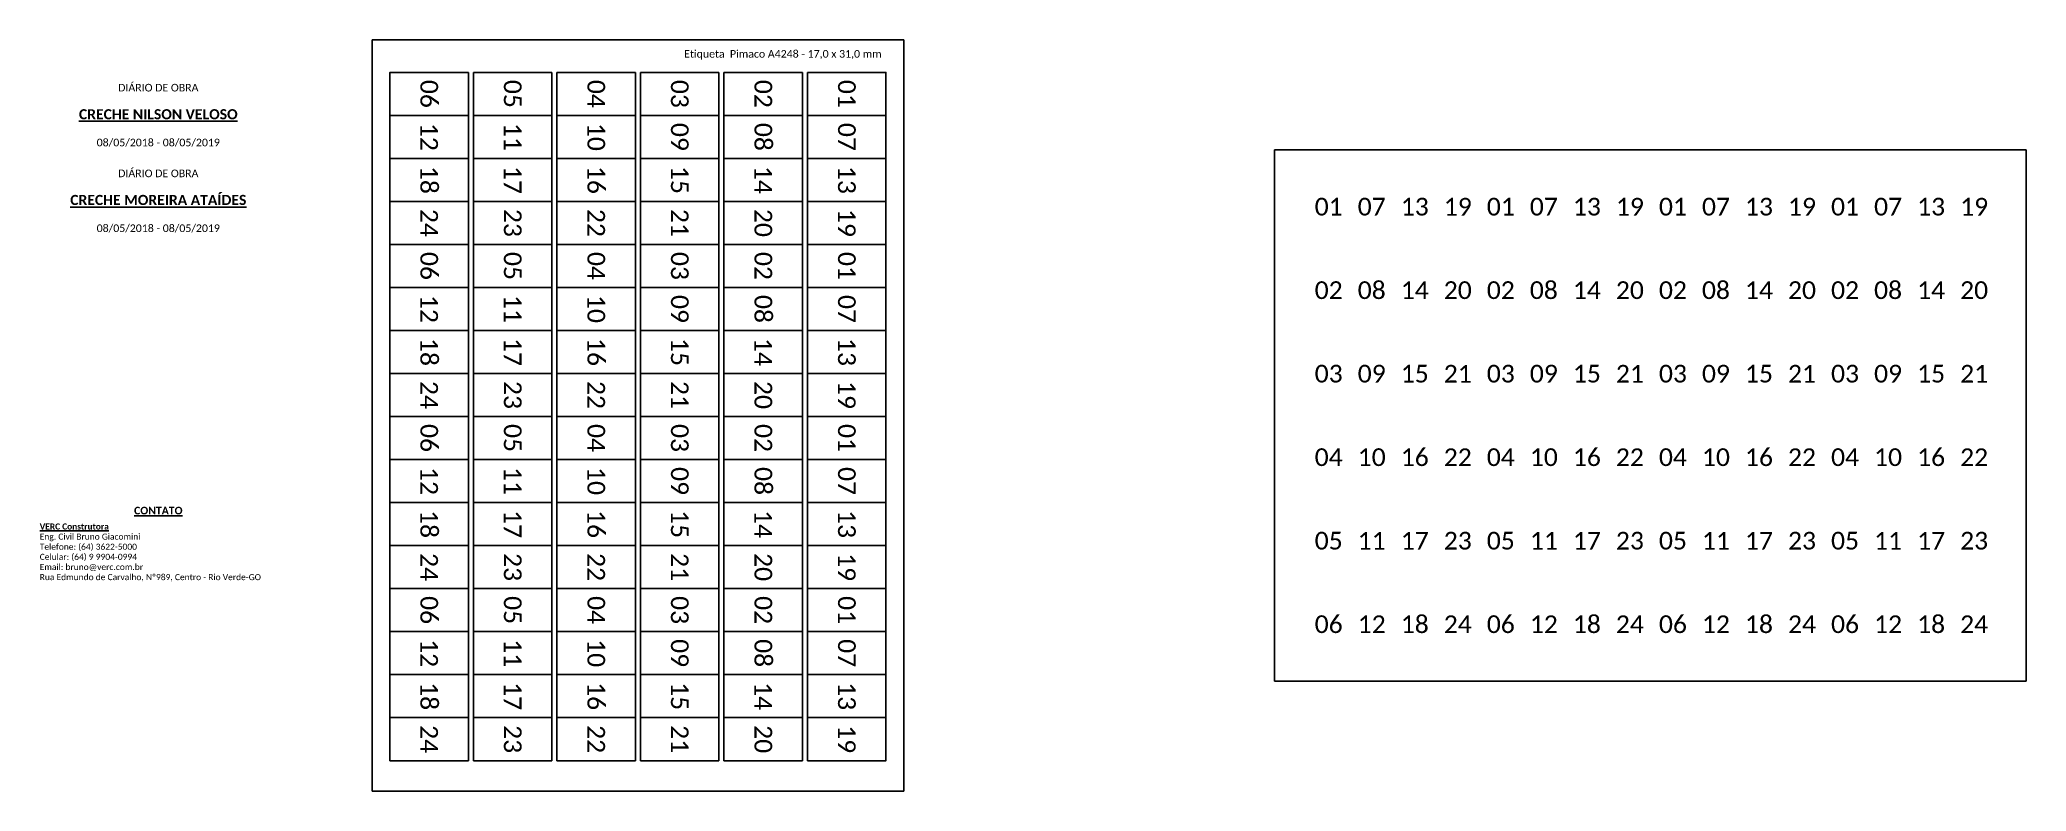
# Paper-space layout 'A4248' of a CAD drawing. Header units: millimetres. Extents: x 349 to 1134, y 267 to 564.
import ezdxf

# ---------------------------------------------------------------- set-up
doc = ezdxf.new("R2010")
doc.units = ezdxf.units.MM
doc.layers.add('B-Papel', color=7, linetype='Continuous')
doc.layers.add('B-Texto', color=7, linetype='Continuous')
doc.layers.add('B-Viewport', color=252, linetype='Continuous', plot=False)
doc.styles.add('B - Calibri (3mm)', font='calibri.ttf', dxfattribs={"height": 3})

psp = doc.layouts.new('A4248')

# ---------------------------------------------------------------- linework, layer by layer
at = {"layer": 'B-Papel'}
for p, q in [((480.34, 266.99), (480.34, 563.99)), ((480.34, 563.99), (690.34, 563.99)), ((690.34, 563.99), (690.34, 266.99)), ((836.84, 520.49), (1133.84, 520.49)), ((836.84, 310.49), (836.84, 520.49)), ((1133.84, 520.49), (1133.84, 310.49)), ((1133.84, 310.49), (836.84, 310.49)), ((690.34, 266.99), (480.34, 266.99))]:
    psp.add_line(p, q, dxfattribs=at)
at = {"layer": 'B-Viewport', "color": 9, "true_color": 0xc7c8ca}
for p, q in [((518.34, 551.09), (518.34, 279.09)), ((520.34, 551.09), (520.34, 279.09)), ((551.34, 551.09), (551.34, 279.09)), ((553.34, 551.09), (553.34, 279.09)), ((584.34, 551.09), (584.34, 279.09)), ((586.34, 551.09), (586.34, 279.09)), ((617.34, 551.09), (617.34, 279.09)), ((619.34, 551.09), (619.34, 279.09)), ((650.34, 551.09), (650.34, 279.09)), ((652.34, 551.09), (652.34, 279.09)), ((487.34, 534.09), (518.34, 534.09)), ((520.34, 534.09), (551.34, 534.09)), ((553.34, 534.09), (584.34, 534.09)), ((586.34, 534.09), (617.34, 534.09)), ((619.34, 534.09), (650.34, 534.09)), ((652.34, 534.09), (683.34, 534.09)), ((487.34, 517.09), (518.34, 517.09)), ((520.34, 517.09), (551.34, 517.09)), ((553.34, 517.09), (584.34, 517.09)), ((586.34, 517.09), (617.34, 517.09)), ((619.34, 517.09), (650.34, 517.09)), ((652.34, 517.09), (683.34, 517.09)), ((487.34, 500.09), (518.34, 500.09)), ((520.34, 500.09), (551.34, 500.09)), ((553.34, 500.09), (584.34, 500.09)), ((586.34, 500.09), (617.34, 500.09)), ((619.34, 500.09), (650.34, 500.09)), ((652.34, 500.09), (683.34, 500.09)), ((487.34, 483.09), (518.34, 483.09)), ((520.34, 483.09), (551.34, 483.09)), ((553.34, 483.09), (584.34, 483.09)), ((586.34, 483.09), (617.34, 483.09)), ((619.34, 483.09), (650.34, 483.09)), ((652.34, 483.09), (683.34, 483.09)), ((487.34, 466.09), (518.34, 466.09)), ((520.34, 466.09), (551.34, 466.09)), ((553.34, 466.09), (584.34, 466.09)), ((586.34, 466.09), (617.34, 466.09)), ((619.34, 466.09), (650.34, 466.09)), ((652.34, 466.09), (683.34, 466.09)), ((487.34, 449.09), (518.34, 449.09)), ((520.34, 449.09), (551.34, 449.09)), ((553.34, 449.09), (584.34, 449.09)), ((586.34, 449.09), (617.34, 449.09)), ((619.34, 449.09), (650.34, 449.09)), ((652.34, 449.09), (683.34, 449.09)), ((487.34, 432.09), (518.34, 432.09)), ((520.34, 432.09), (551.34, 432.09)), ((553.34, 432.09), (584.34, 432.09)), ((586.34, 432.09), (617.34, 432.09)), ((619.34, 432.09), (650.34, 432.09)), ((652.34, 432.09), (683.34, 432.09)), ((487.34, 415.09), (518.34, 415.09)), ((520.34, 415.09), (551.34, 415.09)), ((553.34, 415.09), (584.34, 415.09)), ((586.34, 415.09), (617.34, 415.09)), ((619.34, 415.09), (650.34, 415.09)), ((652.34, 415.09), (683.34, 415.09)), ((487.34, 398.09), (518.34, 398.09)), ((520.34, 398.09), (551.34, 398.09)), ((553.34, 398.09), (584.34, 398.09)), ((586.34, 398.09), (617.34, 398.09)), ((619.34, 398.09), (650.34, 398.09)), ((652.34, 398.09), (683.34, 398.09)), ((487.34, 381.09), (518.34, 381.09)), ((520.34, 381.09), (551.34, 381.09)), ((553.34, 381.09), (584.34, 381.09)), ((586.34, 381.09), (617.34, 381.09)), ((619.34, 381.09), (650.34, 381.09)), ((652.34, 381.09), (683.34, 381.09)), ((487.34, 364.09), (518.34, 364.09)), ((520.34, 364.09), (551.34, 364.09)), ((553.34, 364.09), (584.34, 364.09)), ((586.34, 364.09), (617.34, 364.09)), ((619.34, 364.09), (650.34, 364.09)), ((652.34, 364.09), (683.34, 364.09)), ((487.34, 347.09), (518.34, 347.09)), ((520.34, 347.09), (551.34, 347.09)), ((553.34, 347.09), (584.34, 347.09)), ((586.34, 347.09), (617.34, 347.09)), ((619.34, 347.09), (650.34, 347.09)), ((652.34, 347.09), (683.34, 347.09)), ((487.34, 330.09), (518.34, 330.09)), ((520.34, 330.09), (551.34, 330.09)), ((553.34, 330.09), (584.34, 330.09)), ((586.34, 330.09), (617.34, 330.09)), ((619.34, 330.09), (650.34, 330.09)), ((652.34, 330.09), (683.34, 330.09)), ((487.34, 313.09), (518.34, 313.09)), ((520.34, 313.09), (551.34, 313.09)), ((553.34, 313.09), (584.34, 313.09)), ((586.34, 313.09), (617.34, 313.09)), ((619.34, 313.09), (650.34, 313.09)), ((652.34, 313.09), (683.34, 313.09)), ((487.34, 296.09), (518.34, 296.09)), ((520.34, 296.09), (551.34, 296.09)), ((553.34, 296.09), (584.34, 296.09)), ((586.34, 296.09), (617.34, 296.09)), ((619.34, 296.09), (650.34, 296.09)), ((652.34, 296.09), (683.34, 296.09))]:
    psp.add_line(p, q, dxfattribs=at)
for points in [[(518.34, 279.09), (487.34, 279.09), (487.34, 551.09), (518.34, 551.09)], [(520.34, 551.09), (551.34, 551.09)], [(553.34, 551.09), (584.34, 551.09)], [(586.34, 551.09), (617.34, 551.09)], [(619.34, 551.09), (650.34, 551.09)], [(652.34, 551.09), (683.34, 551.09), (683.34, 279.09), (652.34, 279.09)], [(551.34, 279.09), (520.34, 279.09)], [(584.34, 279.09), (553.34, 279.09)], [(617.34, 279.09), (586.34, 279.09)], [(650.34, 279.09), (619.34, 279.09)]]:
    psp.add_lwpolyline(points, dxfattribs=at)

# ---------------------------------------------------------------- texts
at = {"layer": 'B-Texto', "ltscale": 0.01, "style": 'B - Calibri (3mm)'}
for s, insert, char_height, width, attachment_point in [('DIÁRIO DE OBRA\\P{\\fCalibri|b1|i0|c0|p34;\\L\\P\\H1.33333x;CRECHE NILSON VELOSO\\fCalibri|b0|i0|c0|p34;\\l\\P}\\P08/05/2018 - 08/05/2019', (395.84, 534.11), 3, 88.5526, 5), ('DIÁRIO DE OBRA\\P{\\fCalibri|b1|i0|c0|p34;\\L\\P\\H1.33333x;CRECHE MOREIRA ATAÍDES\\P}\\P08/05/2018 - 08/05/2019', (395.84, 500.24), 3, 88.5526, 5), ('{\\fCalibri|b1|i0|c0|p34;\\LCONTATO}', (395.84, 377.91), 3, 115.9653, 5), ('{\\fCalibri|b1|i0|c0|p34;\\LVERC Construtora}\\PEng. Civil Bruno Giacomini\\PTelefone: (64) 3622-5000\\PCelular: (64) 9 9904-0994\\PEmail: bruno@verc.com.br\\PRua Edmundo de Carvalho, Nº989, Centro - Rio Verde-GO', (349, 361.39), 2.4, 115.9653, 4)]:
    psp.add_mtext(s, dxfattribs=dict(at, insert=insert, char_height=char_height, width=width, attachment_point=attachment_point))
at = {"layer": 'B-Texto', "ltscale": 0.01, "char_height": 7, "attachment_point": 5, "rotation": 270, "line_spacing_factor": 0.6, "style": 'B - Calibri (3mm)'}
for s, insert, width in [('06', (502.84, 542.59), 27.6429), ('05', (535.84, 542.59), 27.6429), ('04', (568.84, 542.59), 27.6429), ('03', (601.84, 542.59), 27.6429), ('02', (634.84, 542.59), 27.6429), ('01', (667.84, 542.59), 28.7848), ('12', (502.84, 525.59), 27.6429), ('11', (535.84, 525.59), 27.6429), ('10', (568.84, 525.59), 27.6429), ('09', (601.84, 525.59), 27.6429), ('08', (634.84, 525.59), 27.6429), ('07', (667.84, 525.59), 28.7848), ('18', (502.84, 508.59), 27.6429), ('17', (535.84, 508.59), 27.6429), ('16', (568.84, 508.59), 27.6429), ('15', (601.84, 508.59), 27.6429), ('14', (634.84, 508.59), 27.6429), ('13', (667.84, 508.59), 28.7848), ('24', (502.84, 491.59), 27.6429), ('23', (535.84, 491.59), 27.6429), ('22', (568.84, 491.59), 27.6429), ('21', (601.84, 491.59), 27.6429), ('20', (634.84, 491.59), 27.6429), ('19', (667.84, 491.59), 28.7848), ('06', (502.84, 474.59), 27.6429), ('05', (535.84, 474.59), 27.6429), ('04', (568.84, 474.59), 27.6429), ('03', (601.84, 474.59), 27.6429), ('02', (634.84, 474.59), 27.6429), ('01', (667.84, 474.59), 28.7848), ('12', (502.84, 457.59), 27.6429), ('11', (535.84, 457.59), 27.6429), ('10', (568.84, 457.59), 27.6429), ('09', (601.84, 457.59), 27.6429), ('08', (634.84, 457.59), 27.6429), ('07', (667.84, 457.59), 28.7848), ('18', (502.84, 440.59), 27.6429), ('17', (535.84, 440.59), 27.6429), ('16', (568.84, 440.59), 27.6429), ('15', (601.84, 440.59), 27.6429), ('14', (634.84, 440.59), 27.6429), ('13', (667.84, 440.59), 28.7848), ('24', (502.84, 423.59), 27.6429), ('23', (535.84, 423.59), 27.6429), ('22', (568.84, 423.59), 27.6429), ('21', (601.84, 423.59), 27.6429), ('20', (634.84, 423.59), 27.6429), ('19', (667.84, 423.59), 28.7848), ('06', (502.84, 406.59), 27.6429), ('05', (535.84, 406.59), 27.6429), ('04', (568.84, 406.59), 27.6429), ('03', (601.84, 406.59), 27.6429), ('02', (634.84, 406.59), 27.6429), ('01', (667.84, 406.59), 28.7848), ('12', (502.84, 389.59), 27.6429), ('11', (535.84, 389.59), 27.6429), ('10', (568.84, 389.59), 27.6429), ('09', (601.84, 389.59), 27.6429), ('08', (634.84, 389.59), 27.6429), ('07', (667.84, 389.59), 28.7848), ('18', (502.84, 372.59), 27.6429), ('17', (535.84, 372.59), 27.6429), ('16', (568.84, 372.59), 27.6429), ('15', (601.84, 372.59), 27.6429), ('14', (634.84, 372.59), 27.6429), ('13', (667.84, 372.59), 28.7848), ('24', (502.84, 355.59), 27.6429), ('23', (535.84, 355.59), 27.6429), ('22', (568.84, 355.59), 27.6429), ('21', (601.84, 355.59), 27.6429), ('20', (634.84, 355.59), 27.6429), ('19', (667.84, 355.59), 28.7848), ('06', (502.84, 338.59), 27.6429), ('05', (535.84, 338.59), 27.6429), ('04', (568.84, 338.59), 27.6429), ('03', (601.84, 338.59), 27.6429), ('02', (634.84, 338.59), 27.6429), ('01', (667.84, 338.59), 28.7848), ('12', (502.84, 321.59), 27.6429), ('11', (535.84, 321.59), 27.6429), ('10', (568.84, 321.59), 27.6429), ('09', (601.84, 321.59), 27.6429), ('08', (634.84, 321.59), 27.6429), ('07', (667.84, 321.59), 28.7848), ('18', (502.84, 304.59), 27.6429), ('17', (535.84, 304.59), 27.6429), ('16', (568.84, 304.59), 27.6429), ('15', (601.84, 304.59), 27.6429), ('14', (634.84, 304.59), 27.6429), ('13', (667.84, 304.59), 28.7848), ('24', (502.84, 287.59), 27.6429), ('23', (535.84, 287.59), 27.6429), ('22', (568.84, 287.59), 27.6429), ('21', (601.84, 287.59), 27.6429), ('20', (634.84, 287.59), 27.6429), ('19', (667.84, 287.59), 28.7848)]:
    psp.add_mtext(s, dxfattribs=dict(at, insert=insert, width=width))
at = {"layer": 'B-Texto', "ltscale": 0.01, "char_height": 7, "attachment_point": 5, "line_spacing_factor": 0.6, "style": 'B - Calibri (3mm)'}
for s, insert, width in [('01', (858.24, 497.99), 28.7848), ('07', (875.24, 497.99), 28.7848), ('13', (892.24, 497.99), 28.7848), ('19', (909.24, 497.99), 28.7848), ('01', (926.24, 497.99), 28.7848), ('07', (943.24, 497.99), 28.7848), ('13', (960.24, 497.99), 28.7848), ('19', (977.24, 497.99), 28.7848), ('01', (994.24, 497.99), 28.7848), ('07', (1011.24, 497.99), 28.7848), ('13', (1028.24, 497.99), 28.7848), ('19', (1045.24, 497.99), 28.7848), ('01', (1062.24, 497.99), 28.7848), ('07', (1079.24, 497.99), 28.7848), ('13', (1096.24, 497.99), 28.7848), ('19', (1113.24, 497.99), 28.7848), ('02', (858.24, 464.99), 27.6429), ('08', (875.24, 464.99), 27.6429), ('14', (892.24, 464.99), 27.6429), ('20', (909.24, 464.99), 27.6429), ('02', (926.24, 464.99), 27.6429), ('08', (943.24, 464.99), 27.6429), ('14', (960.24, 464.99), 27.6429), ('20', (977.24, 464.99), 27.6429), ('02', (994.24, 464.99), 27.6429), ('08', (1011.24, 464.99), 27.6429), ('14', (1028.24, 464.99), 27.6429), ('20', (1045.24, 464.99), 27.6429), ('02', (1062.24, 464.99), 27.6429), ('08', (1079.24, 464.99), 27.6429), ('14', (1096.24, 464.99), 27.6429), ('20', (1113.24, 464.99), 27.6429), ('03', (858.24, 431.99), 27.6429), ('09', (875.24, 431.99), 27.6429), ('15', (892.24, 431.99), 27.6429), ('21', (909.24, 431.99), 27.6429), ('03', (926.24, 431.99), 27.6429), ('09', (943.24, 431.99), 27.6429), ('15', (960.24, 431.99), 27.6429), ('21', (977.24, 431.99), 27.6429), ('03', (994.24, 431.99), 27.6429), ('09', (1011.24, 431.99), 27.6429), ('15', (1028.24, 431.99), 27.6429), ('21', (1045.24, 431.99), 27.6429), ('03', (1062.24, 431.99), 27.6429), ('09', (1079.24, 431.99), 27.6429), ('15', (1096.24, 431.99), 27.6429), ('21', (1113.24, 431.99), 27.6429), ('04', (858.24, 398.99), 27.6429), ('10', (875.24, 398.99), 27.6429), ('16', (892.24, 398.99), 27.6429), ('22', (909.24, 398.99), 27.6429), ('04', (926.24, 398.99), 27.6429), ('10', (943.24, 398.99), 27.6429), ('16', (960.24, 398.99), 27.6429), ('22', (977.24, 398.99), 27.6429), ('04', (994.24, 398.99), 27.6429), ('10', (1011.24, 398.99), 27.6429), ('16', (1028.24, 398.99), 27.6429), ('22', (1045.24, 398.99), 27.6429), ('04', (1062.24, 398.99), 27.6429), ('10', (1079.24, 398.99), 27.6429), ('16', (1096.24, 398.99), 27.6429), ('22', (1113.24, 398.99), 27.6429), ('05', (858.24, 365.99), 27.6429), ('11', (875.24, 365.99), 27.6429), ('17', (892.24, 365.99), 27.6429), ('23', (909.24, 365.99), 27.6429), ('05', (926.24, 365.99), 27.6429), ('11', (943.24, 365.99), 27.6429), ('17', (960.24, 365.99), 27.6429), ('23', (977.24, 365.99), 27.6429), ('05', (994.24, 365.99), 27.6429), ('11', (1011.24, 365.99), 27.6429), ('17', (1028.24, 365.99), 27.6429), ('23', (1045.24, 365.99), 27.6429), ('05', (1062.24, 365.99), 27.6429), ('11', (1079.24, 365.99), 27.6429), ('17', (1096.24, 365.99), 27.6429), ('23', (1113.24, 365.99), 27.6429), ('06', (858.24, 332.99), 27.6429), ('12', (875.24, 332.99), 27.6429), ('18', (892.24, 332.99), 27.6429), ('24', (909.24, 332.99), 27.6429), ('06', (926.24, 332.99), 27.6429), ('12', (943.24, 332.99), 27.6429), ('18', (960.24, 332.99), 27.6429), ('24', (977.24, 332.99), 27.6429), ('06', (994.24, 332.99), 27.6429), ('12', (1011.24, 332.99), 27.6429), ('18', (1028.24, 332.99), 27.6429), ('24', (1045.24, 332.99), 27.6429), ('06', (1062.24, 332.99), 27.6429), ('12', (1079.24, 332.99), 27.6429), ('18', (1096.24, 332.99), 27.6429), ('24', (1113.24, 332.99), 27.6429)]:
    psp.add_mtext(s, dxfattribs=dict(at, insert=insert, width=width))
at = {"layer": 'B-Viewport', "color": 7, "insert": (603.62, 559.91), "char_height": 3, "width": 80.8357, "attachment_point": 1, "style": 'B - Calibri (3mm)'}
psp.add_mtext('Etiqueta  Pimaco A4248 - 17,0 x 31,0 mm', dxfattribs=at)

doc.saveas('drawing.dxf')
